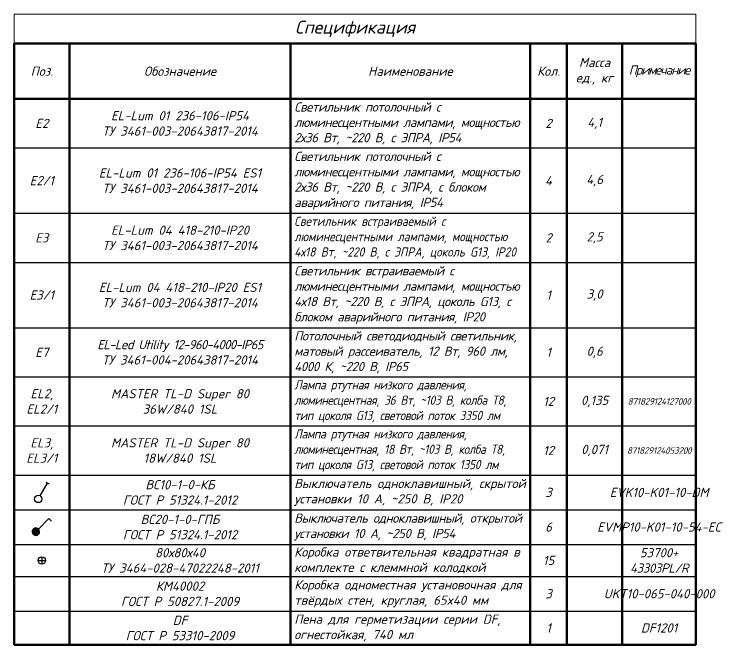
# Model space of a CAD drawing. Header units: millimetres. Extents: x 0 to 622, y 0 to 297.
# Drawn here: x 430 to 622.3, y 120.7 to 292 of the extents above; entities that cross this region are included whole.
import ezdxf
from ezdxf.enums import TextEntityAlignment as Align

# ---------------------------------------------------------------- set-up
doc = ezdxf.new("R2010")
doc.units = ezdxf.units.MM
doc.layers.add('ЭС', color=7, linetype='Continuous')
doc.styles.add('1.8', font='isocpeui.ttf', dxfattribs={"height": 1.8})
doc.styles.add('2.5', font='isocpeui.ttf')
doc.styles.add('3.5', font='isocpeui.ttf', dxfattribs={"height": 3.5})

# ---------------------------------------------------------------- blocks, each defined once
blk = doc.blocks.new('Выключатель для скрытой установки однополюсный степени защиты IP20÷IP23')
at = {"color": 0, "linetype": 'ByBlock', "lineweight": -2}
for p, q in [((0.5, 0.87), (2.5, 4.33)), ((2.07, 4.58), (2.93, 4.08))]:
    blk.add_line(p, q, dxfattribs=at)
blk.add_circle((0, 0), 1, dxfattribs=at)
at = {"style": '2.5'}
blk.add_attdef('1', text='', height=2.5, dxfattribs=at).set_placement((3.5, 6.06), align=Align.MIDDLE_CENTER)
blk = doc.blocks.new('Выключатель для открытой установки однополюсный степени защиты IP44÷IP55')
at = {"linetype": 'ByBlock', "lineweight": -2}
h = blk.add_hatch(color=0, dxfattribs=at)
h.dxf.hatch_style = 1
h.paths.add_polyline_path([(-0.66, -0.75, 0.985277), (0.68, 0.73, 1.014943)])
at = {"color": 0, "linetype": 'ByBlock', "lineweight": -2}
blk.add_lwpolyline([(4.19, 2.87), (3.48, 3.57), (0.68, 0.73, 1.014943), (-0.66, -0.75, 0.985277), (0.68, 0.73)], format="xyb", dxfattribs=at)
blk = doc.blocks.new('Коробка ответвительная')
at = {"color": 0, "linetype": 'ByBlock', "lineweight": -2}
for points in [[(-1, 0), (1, 0)], [(0, 1), (0, -1)]]:
    blk.add_lwpolyline(points, dxfattribs=at)
blk.add_circle((0, 0), 1, dxfattribs=at)
blk = doc.blocks.new('*T297')
at = {"layer": 'Defpoints', "color": 8, "linetype": 'ByBlock', "lineweight": 0, "transparency": 16777216}
for p, q in [((0, 0), (185, 0)), ((0, 0), (0, -8)), ((185, 0), (185, -8))]:
    blk.add_line(p, q, dxfattribs=at)
at = {"layer": 'ЭС', "color": 0, "linetype": 'ByBlock', "lineweight": 50, "transparency": 16777216}
for p, q in [((0, -8), (185, -8)), ((0, -8), (0, -171.28)), ((15, -8), (15, -171.28)), ((75, -8), (75, -171.28)), ((140, -8), (140, -171.28)), ((150, -8), (150, -171.28)), ((165, -8), (165, -171.28)), ((185, -8), (185, -171.28)), ((0, -23), (185, -23)), ((0, -171.28), (185, -171.28))]:
    blk.add_line(p, q, dxfattribs=at)
at = {"layer": 'ЭС', "color": 0, "linetype": 'ByBlock', "lineweight": 30, "transparency": 16777216}
for p, q in [((0, -36.33), (185, -36.33)), ((0, -54.08), (185, -54.08)), ((0, -67.42), (185, -67.42)), ((0, -85.17), (185, -85.17)), ((0, -98.5), (185, -98.5)), ((0, -111.83), (185, -111.83)), ((0, -125.17), (185, -125.17)), ((0, -134.58), (185, -134.58)), ((0, -144), (185, -144)), ((0, -152.7), (185, -152.7)), ((0, -162.12), (185, -162.12))]:
    blk.add_line(p, q, dxfattribs=at)
at = {"layer": 'ЭС', "color": 1, "transparency": 16777216}
for name, p in [('Выключатель для скрытой установки однополюсный степени защиты IP20÷IP23', (6.53, -131.67)), ('Выключатель для открытой установки однополюсный степени защиты IP44÷IP55', (5.9, -140.58)), ('Коробка ответвительная', (7.5, -148.35))]:
    blk.add_blockref(name, p, dxfattribs=at)
at = {"layer": 'ЭС', "color": 0, "transparency": 16777216}
for s, insert, char_height, width, attachment_point, style in [('{\\fISOCPEUR|b1|i1|c204|p34;Спецификация}', (92.5, -4), 3.5, 183, 5, '3.5'), ('Масса ед., кг', (157.5, -15.5), 2.5, 13, 5, '2.5'), ('Поз.', (7.5, -15.5), 2.5, 13, 5, '2.5'), ('Обозначение', (45, -15.5), 2.5, 58, 5, '2.5'), ('Наименование', (107.5, -15.5), 2.5, 63, 5, '2.5'), ('Кол.', (145, -15.5), 2.5, 8, 5, '2.5'), ('{\\T0.85;Примечание}', (175, -15.5), 2.5, 18, 5, '2.5'), ('{\\T0.95;Светильник потолочный с люминесцентными лампами, мощностью 2х36 Вт, ~220 В, с ЭПРА, IP54}', (76, -29.67), 2.5, 63, 4, '2.5'), ('EL-Lum 01 236-106-IP54\\PТУ 3461-003-20643817-2014', (45, -29.67), 2.5, 58, 5, '2.5'), ('Е2', (7.5, -29.67), 2.5, 13, 5, '2.5'), ('2', (145, -29.67), 2.5, 8, 5, '2.5'), ('4,1', (157.5, -29.67), 2.5, 13, 5, '2.5'), ('{\\T0.95;Светильник потолочный с люминесцентными лампами, мощностью 2х36 Вт, ~220 В, с ЭПРА, с блоком аварийного питания, IP54}', (76, -45.21), 2.5, 63, 4, '2.5'), ('EL-Lum 01 236-106-IP54 ES1\\PТУ 3461-003-20643817-2014', (45, -45.21), 2.5, 58, 5, '2.5'), ('Е2/1', (7.5, -45.21), 2.5, 13, 5, '2.5'), ('4', (145, -45.21), 2.5, 8, 5, '2.5'), ('4,6', (157.5, -45.21), 2.5, 13, 5, '2.5'), ('{\\W0.9;Светильник встраиваемый с люминесцентными лампами, мощностью 4х18 Вт, ~220 В, с ЭПРА, цоколь G13, IP20}', (76, -60.75), 2.5, 63, 4, '2.5'), ('EL-Lum 04 418-210-IP20\\PТУ 3461-003-20643817-2014', (45, -60.75), 2.5, 58, 5, '2.5'), ('E3', (7.5, -60.75), 2.5, 13, 5, '2.5'), ('2', (145, -60.75), 2.5, 8, 5, '2.5'), ('2,5', (157.5, -60.75), 2.5, 13, 5, '2.5'), ('{\\T0.95;Светильник встраиваемый с люминесцентными лампами, мощностью 4х18 Вт, ~220 В, с ЭПРА, цоколь G13, с блоком аварийного питания, IP20}', (76, -76.29), 2.5, 63, 4, '2.5'), ('EL-Lum 04 418-210-IP20 ES1\\PТУ 3461-003-20643817-2014', (45, -76.29), 2.5, 58, 5, '2.5'), ('3,0', (157.5, -76.29), 2.5, 13, 5, '2.5'), ('E3/1', (7.5, -76.29), 2.5, 13, 5, '2.5'), ('1', (145, -76.29), 2.5, 8, 5, '2.5'), ('{\\T0.95;Потолочный светодиодный светильник, матовый рассеиватель, 12 Вт, 960 лм, 4000 К, ~220 В, IP65}', (76, -91.83), 2.5, 63, 4, '2.5'), ('{\\T0.9;EL-Led Utility 12-960-4000-IP65\\P}ТУ 3461-004-20643817-2014', (45, -91.83), 2.5, 58, 5, '2.5'), ('0,6', (157.5, -91.83), 2.5, 13, 5, '2.5'), ('Е7', (7.5, -91.83), 2.5, 13, 5, '2.5'), ('1', (145, -91.83), 2.5, 8, 5, '2.5'), ('{\\W0.9;\\T0.95;Лампа ртутная низкого давления, люминесцентная, 36 Вт, ~103 В, колба Т8, тип цоколя G13, световой поток 3350 лм}', (76, -105.17), 2.5, 63, 4, '2.5'), ('ЕL2, ЕL2/1', (7.5, -105.17), 2.5, 13, 5, '2.5'), ('MASTER TL-D Super 80\\P36W/840 1SL', (45, -105.17), 2.5, 58, 5, '2.5'), ('0,135', (157.5, -105.17), 2.5, 13, 5, '2.5'), ('12', (145, -105.17), 2.5, 8, 5, '2.5'), ('{\\T0.95;871829124127000}', (175, -105.17), 1.8, 18, 5, '1.8'), ('{\\W0.9;\\T0.95;Лампа ртутная низкого давления, люминесцентная, 18 Вт, ~103 В, колба Т8, тип цоколя G13, световой поток 1350 лм}', (76, -118.5), 2.5, 63, 4, '2.5'), ('ЕL3, ЕL3/1', (7.5, -118.5), 2.5, 13, 5, '2.5'), ('MASTER TL-D Super 80\\P18W/840 1SL', (45, -118.5), 2.5, 58, 5, '2.5'), ('12', (145, -118.5), 2.5, 8, 5, '2.5'), ('0,071', (157.5, -118.5), 2.5, 13, 5, '2.5'), ('{\\T0.95;871829124053200}', (175, -118.5), 1.8, 18, 5, '1.8'), ('ВС10-1-0-КБ^JГОСТ Р 51324.1-2012', (45, -129.88), 2.5, 58, 5, '2.5'), ('Выключатель одноклавишный, скрытой установки 10 А, ~250 В, IP20', (76, -129.88), 2.5, 63, 4, '2.5'), ('3', (145, -129.88), 2.5, 8, 5, '2.5'), ('EVK10-K01-10-DM', (175, -129.88), 2.5, 18, 5, '2.5'), ('ВС20-1-0-ГПБ^JГОСТ Р 51324.1-2012', (45, -139.29), 2.5, 58, 5, '2.5'), ('{\\T0.95;Выключатель одноклавишный, открытой установки 10 А, ~250 В, IP54}', (76, -139.29), 2.5, 63, 4, '2.5'), ('6', (145, -139.29), 2.5, 8, 5, '2.5'), ('EVMP10-K01-10-54-EC', (175, -139.29), 2.5, 18, 5, '2.5'), ('80х80х40\\PТУ 3464-028-47022248-2011', (45, -148.35), 2.5, 58, 5, '2.5'), ('Коробка ответвительная квадратная в комплекте с клеммной колодкой', (76, -148.35), 2.5, 63, 4, '2.5'), ('53700+ {\\T0.95;43303PL/R}', (175, -148.35), 2.5, 18, 5, '2.5'), ('15', (145, -148.35), 2.5, 8, 5, '2.5'), ('Коробка одноместная установочная для твёрдых стен, круглая, 65x40 мм', (76, -157.41), 2.5, 63, 4, '2.5'), ('КМ40002\\PГОСТ Р 50827.1-2009', (45, -157.41), 2.5, 58, 5, '2.5'), ('3', (145, -157.41), 2.5, 8, 5, '2.5'), ('UKT10-065-040-000', (175, -157.41), 2.5, 18, 5, '2.5'), ('DF^JГОСТ Р 53310-2009^J', (45, -166.7), 2.5, 58, 5, '2.5'), ('Пена для герметизации серии DF, огнестойкая, 740 мл', (76, -166.7), 2.5, 63, 4, '2.5'), ('1', (145, -166.7), 2.5, 8, 5, '2.5'), ('DF1201', (175, -166.7), 2.5, 18, 5, '2.5')]:
    blk.add_mtext(s, dxfattribs=dict(at, insert=insert, char_height=char_height, width=width, attachment_point=attachment_point, style=style))

msp = doc.modelspace()

# ---------------------------------------------------------------- block references
msp.add_blockref('*T297', (430, 292))

doc.saveas('drawing.dxf')
